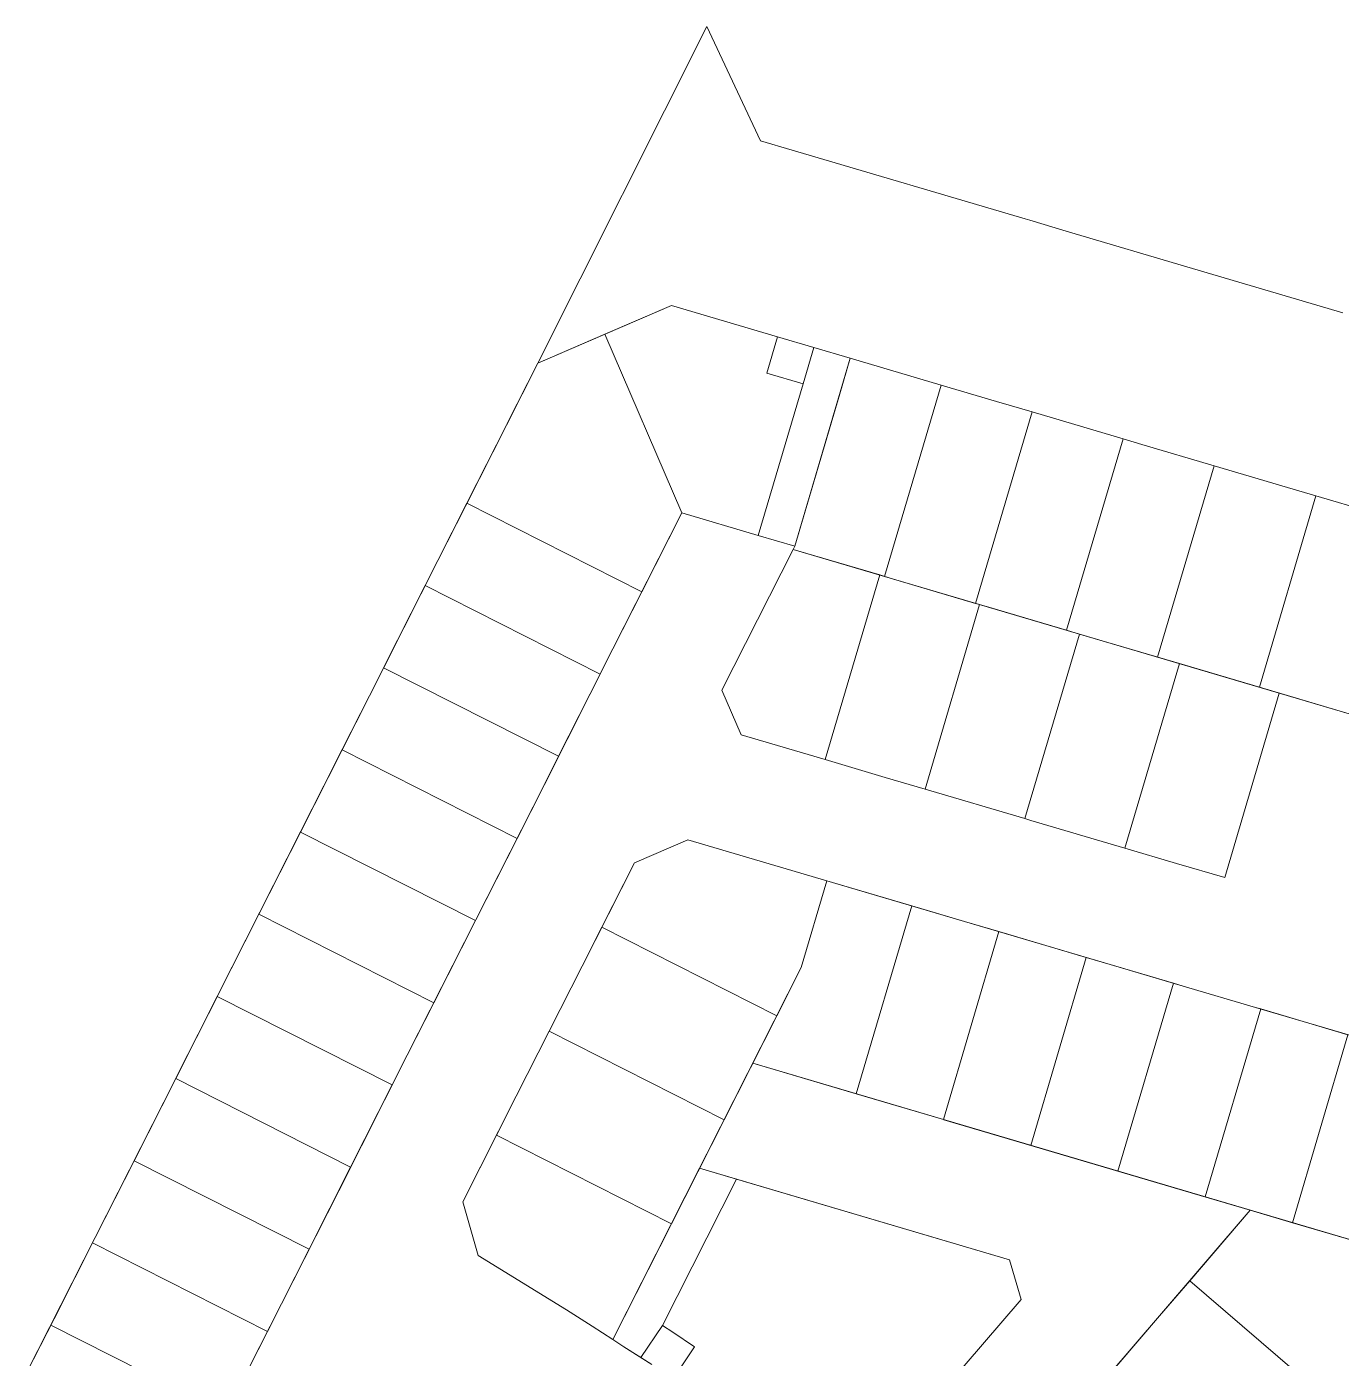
# Model space of a CAD drawing. Header units: millimetres. Extents: x -14329 to 996201, y -409013 to 338495.
# Drawn here: x 146599 to 354443, y 127912 to 338495 of the extents above; entities that cross this region are included whole.
import ezdxf

# ---------------------------------------------------------------- set-up
doc = ezdxf.new("R2010")
doc.units = ezdxf.units.MM
doc.layers.add('A-DETL', color=90, linetype='Continuous', lineweight=9)

msp = doc.modelspace()

# ---------------------------------------------------------------- linework, layer by layer
at = {"layer": 'A-DETL'}
for p, q in [((254108.927, 338494.5), (227409.927, 285277.5)), ((262631.927, 320443.5), (254108.927, 338494.5)), ((267616.927, 318970.5), (262631.927, 320443.5)), ((304460.927, 308082.5), (267616.927, 318970.5)), ((305190.927, 307866.5), (304460.927, 308082.5)), ((310946.927, 306168.5), (305190.927, 307866.5)), ((330894.927, 300274.5), (310946.927, 306168.5)), ((354677.927, 293248.5), (330894.927, 300274.5)), ((227407.927, 285275.5), (248566.927, 294408.5)), ((237987.427, 289842), (248566.927, 294408.5)), ((248566.927, 294408.5), (265291.927, 289467.5)), ((248566.927, 294408.5), (265291.927, 289467.5)), ((227407.927, 285275.5), (237987.427, 289842)), ((250174.927, 261609.5), (237987.427, 289842)), ((237987.427, 289842), (250174.927, 261609.5)), ((250174.927, 261609.5), (237987.427, 289842)), ((265291.927, 289467.5), (263591.927, 283713.5)), ((265291.927, 289467.5), (263591.927, 283713.5)), ((265291.927, 289467.5), (263591.927, 283713.5)), ((265291.927, 289467.5), (263591.927, 283713.5)), ((265291.927, 289467.5), (263591.927, 283713.5)), ((271045.927, 287767.5), (265291.927, 289467.5)), ((271045.927, 287767.5), (265291.927, 289467.5)), ((271045.927, 287767.5), (265291.927, 289467.5)), ((269345.927, 282012.5), (271045.927, 287767.5)), ((269345.927, 282012.5), (271045.927, 287767.5)), ((271045.927, 287767.5), (269345.927, 282012.5)), ((269345.927, 282012.5), (271045.927, 287767.5)), ((269345.927, 282012.5), (271045.927, 287767.5)), ((271045.927, 287767.5), (276799.927, 286067.5)), ((276799.927, 286067.5), (271045.927, 287767.5)), ((222458.927, 275495.5), (227407.927, 285275.5)), ((222458.927, 275495.5), (227407.927, 285275.5)), ((227409.927, 285277.5), (222517.432, 275609.163)), ((276799.927, 286067.5), (268016.927, 256337.5)), ((276799.927, 286067.5), (275133.927, 280427.5)), ((275133.927, 280427.5), (276799.927, 286067.5)), ((276799.927, 286067.5), (275133.927, 280427.5)), ((291185.254, 281817.516), (276799.927, 286067.5)), ((263591.927, 283713.5), (269345.927, 282012.5)), ((263591.927, 283713.5), (269345.927, 282012.5)), ((263591.927, 283713.5), (269345.927, 282012.5)), ((263591.927, 283713.5), (269345.927, 282012.5)), ((263591.927, 283713.5), (269345.927, 282012.5)), ((262262.927, 258037.5), (269345.927, 282012.5)), ((269345.927, 282012.5), (262262.927, 258037.5)), ((269345.927, 282012.5), (262262.927, 258037.5)), ((269345.927, 282012.5), (262262.927, 258037.5)), ((275133.927, 280427.5), (268016.927, 256337.5)), ((268016.927, 256337.5), (275133.927, 280427.5)), ((275133.927, 280427.5), (268016.927, 256337.5)), ((282243.585, 251550.428), (291185.306, 281817.692)), ((291185.306, 281817.692), (282243.592, 251550.452)), ((282243.592, 251550.452), (291185.254, 281817.516)), ((291185.306, 281817.692), (299907.927, 279240.5)), ((299907.927, 279240.5), (305570.609, 277567.625)), ((305570.609, 277567.625), (296628.916, 247300.459)), ((305570.609, 277567.625), (296628.916, 247300.459)), ((305570.609, 277567.625), (296628.916, 247300.459)), ((319956.005, 273317.877), (305570.609, 277567.625)), ((211621.927, 254081.5), (222458.927, 275495.5)), ((222460.927, 275497.5), (216008.258, 262746.974)), ((216193.852, 263115.661), (222458.927, 275495.5)), ((311014.234, 243050.445), (319956.005, 273317.877)), ((311014.24, 243050.465), (319956.005, 273317.877)), ((319956.005, 273317.877), (311014.24, 243050.465)), ((319956.005, 273317.877), (322925.927, 272440.5)), ((322925.927, 272440.5), (334341.108, 269067.134)), ((334341.108, 269067.134), (325399.565, 238800.472)), ((325399.565, 238800.472), (334341.108, 269067.134)), ((334341.108, 269067.134), (325399.565, 238800.472)), ((334341.108, 269067.134), (345939.927, 265639.5)), ((345939.927, 265639.5), (350432.701, 264312.46)), ((350432.701, 264312.46), (341491.315, 234046.332)), ((341491.315, 234046.332), (350432.701, 264312.46)), ((341491.315, 234046.332), (350432.701, 264312.46)), ((350432.701, 264312.46), (360805.927, 261248.5)), ((211621.927, 254081.5), (216193.852, 263115.661)), ((216008.258, 262746.974), (211623.927, 254083.5)), ((243853.424, 249117.959), (216193.852, 263115.661)), ((243853.424, 249117.959), (216193.852, 263115.661)), ((216193.852, 263115.661), (243853.424, 249117.959)), ((250174.927, 261609.5), (239281.927, 240084.5)), ((250174.927, 261609.5), (243853.424, 249117.959)), ((262262.927, 258037.5), (250174.927, 261609.5)), ((262262.927, 258037.5), (250174.927, 261609.5)), ((268016.927, 256337.5), (262262.927, 258037.5)), ((262262.927, 258037.5), (268016.927, 256337.5)), ((256495.927, 233570.5), (267759.868, 255829.517)), ((268016.927, 256337.5), (267759.868, 255829.517)), ((267759.868, 255829.517), (355700.242, 229848.453)), ((267759.868, 255829.517), (281454.547, 251783.567)), ((267759.868, 255829.517), (282243.592, 251550.452)), ((200784.927, 232668.5), (211621.927, 254081.5)), ((211623.927, 254083.5), (209500.036, 249886.871)), ((209608.904, 250103.935), (211621.927, 254081.5)), ((272829.755, 222590.401), (281454.534, 251783.521)), ((281454.547, 251783.567), (272830.011, 222591.268)), ((272830.011, 222591.268), (281454.534, 251783.521)), ((281454.534, 251783.521), (283122.903, 251290.669)), ((283122.903, 251290.669), (282243.585, 251550.428)), ((283122.903, 251290.669), (297249.095, 247117.233)), ((296628.916, 247300.459), (283122.903, 251290.669)), ((209500.036, 249886.871), (202991.652, 237026.85)), ((209608.904, 250103.935), (203034.212, 237112.898)), ((237268.683, 236106.128), (209608.904, 250103.935)), ((237268.683, 236106.128), (209608.904, 250103.935)), ((209608.904, 250103.935), (237268.683, 236106.128)), ((243853.424, 249117.959), (239281.927, 240084.5)), ((297249.085, 247117.199), (288624.306, 217924.078)), ((297249.095, 247117.233), (288624.53, 217924.838)), ((288624.53, 217924.838), (297249.085, 247117.199)), ((296628.916, 247300.459), (297249.085, 247117.199)), ((297249.085, 247117.199), (298356.793, 246789.975)), ((297249.085, 247117.199), (298356.793, 246789.975)), ((298356.793, 246789.975), (313043.643, 242450.899)), ((298356.793, 246789.975), (311014.24, 243050.465)), ((304418.857, 213257.756), (313043.643, 242450.899)), ((313043.643, 242450.899), (304418.857, 213257.756)), ((304418.916, 213257.956), (313043.636, 242450.876)), ((313043.643, 242450.899), (311014.234, 243050.445)), ((313043.636, 242450.876), (313590.683, 242289.282)), ((325399.565, 238800.472), (313043.643, 242450.899)), ((313590.683, 242289.282), (328838.19, 237784.566)), ((239281.927, 240084.5), (228444.927, 218669.5)), ((239281.927, 240084.5), (237268.683, 236106.128)), ((328838.19, 237784.566), (325399.565, 238800.472)), ((200784.927, 232668.5), (203034.212, 237112.898)), ((202991.652, 237026.85), (200786.927, 232670.5)), ((203034.212, 237112.898), (230694.481, 223114.844)), ((230694.481, 223114.844), (203034.212, 237112.898)), ((203034.212, 237112.898), (230694.481, 223114.844)), ((230694.481, 223114.844), (237268.683, 236106.128)), ((328838.19, 237784.566), (320213.408, 208591.434)), ((320213.408, 208591.434), (328838.187, 237784.554)), ((320213.425, 208591.493), (328838.187, 237784.554)), ((328838.187, 237784.554), (341491.315, 234046.332)), ((328838.187, 237784.554), (344632.738, 233118.232)), ((355700.257, 229848.449), (341491.315, 234046.332)), ((189947.927, 211254.5), (200784.927, 232668.5)), ((196459.682, 224121.78), (200784.927, 232668.5)), ((200786.927, 232670.5), (196483.427, 224166.749)), ((259539.927, 226517.5), (256495.927, 233570.5)), ((336007.959, 203925.111), (344632.738, 233118.232)), ((344632.738, 233118.232), (336007.959, 203925.111)), ((272830.011, 222591.268), (259539.927, 226517.5)), ((196459.682, 224121.78), (189885.235, 211130.62)), ((196483.427, 224166.749), (189975.284, 211306.606)), ((224119.957, 210123.723), (196459.682, 224121.78)), ((196459.682, 224121.78), (224119.957, 210123.723)), ((224119.957, 210123.723), (196459.682, 224121.78)), ((230694.481, 223114.844), (228444.927, 218669.5)), ((282340.927, 219781.5), (272830.011, 222591.268)), ((288624.53, 217924.838), (282340.927, 219781.5)), ((228444.927, 218669.5), (217607.927, 197256.5)), ((228444.927, 218669.5), (224119.957, 210123.723)), ((304418.857, 213257.756), (288624.53, 217924.838)), ((305357.927, 212980.5), (304418.916, 213257.956)), ((320213.408, 208591.434), (305357.927, 212980.5)), ((179110.927, 189840.5), (189947.927, 211254.5)), ((189885.235, 211130.62), (183310.788, 198139.46)), ((189949.927, 211256.5), (183467.141, 198446.463)), ((217545.263, 197132.687), (189885.235, 211130.62)), ((217545.263, 197132.687), (189885.235, 211130.62)), ((189885.235, 211130.62), (217545.263, 197132.687)), ((224119.957, 210123.723), (217607.927, 197256.5)), ((242675.927, 206263.5), (251139.927, 209917.5)), ((242675.927, 206263.5), (251139.927, 209917.5)), ((251139.927, 209917.5), (273097.927, 203429.5)), ((251139.927, 209917.5), (273097.927, 203429.5)), ((328373.927, 206180.5), (320213.425, 208591.493)), ((234400.927, 189913.5), (242675.927, 206263.5)), ((237532.006, 196099.514), (242675.927, 206263.5)), ((336007.959, 203925.111), (328373.927, 206180.5)), ((269047.221, 189719.768), (273098.118, 203430.147)), ((269047.221, 189719.768), (273097.927, 203429.5)), ((273097.927, 203429.5), (269047.221, 189719.768)), ((273097.927, 203429.5), (286524.339, 199463.209)), ((273097.927, 203429.5), (294860.927, 197000.5)), ((176736.341, 185148.299), (183310.788, 198139.46)), ((183467.141, 198446.463), (179112.927, 189842.5)), ((183310.788, 198139.46), (210970.333, 184141.771)), ((210970.333, 184141.771), (183310.788, 198139.46)), ((183310.788, 198139.46), (210970.333, 184141.771)), ((286524.339, 199463.209), (277740.383, 169733.651)), ((277740.383, 169733.651), (286524.339, 199463.209)), ((286524.339, 199463.209), (277740.383, 169733.651)), ((286524.339, 199463.209), (294860.927, 197000.5)), ((217607.927, 197256.5), (206769.927, 175842.5)), ((210970.333, 184141.771), (217545.263, 197132.687)), ((234400.927, 189913.5), (237531.817, 196099.61)), ((237531.817, 196099.61), (265191.714, 182101.426)), ((237532.006, 196099.514), (265191.714, 182101.426)), ((265191.714, 182101.426), (237532.006, 196099.514)), ((294860.927, 197000.5), (300318.184, 195388.172)), ((294860.927, 197000.5), (317876.927, 190200.5)), ((300318.184, 195388.172), (291534.086, 165658.135)), ((291534.086, 165658.135), (300318.184, 195388.172)), ((300318.184, 195388.172), (291534.086, 165658.135)), ((314111.945, 191312.851), (300318.184, 195388.172)), ((168273.927, 168426.5), (179110.927, 189840.5)), ((179112.927, 189842.5), (176958.998, 185586.32)), ((224009.927, 169379.5), (234400.927, 189913.5)), ((229205.427, 179646.5), (234400.927, 189913.5)), ((239268.754, 130878.611), (269047.221, 189719.768)), ((261379.077, 174567.796), (269047.221, 189719.768)), ((269047.221, 189719.768), (265191.714, 182101.426)), ((314111.945, 191312.851), (305327.79, 161582.619)), ((305327.925, 161583.075), (314111.945, 191312.851)), ((305327.925, 161583.075), (314111.945, 191312.851)), ((314111.945, 191312.851), (317876.927, 190200.5)), ((317876.927, 190200.5), (327905.61, 187237.204)), ((317876.927, 190200.5), (329430.927, 186786.5)), ((176958.998, 185586.32), (170450.856, 172726.177)), ((327905.61, 187237.204), (319121.494, 157507.103)), ((327905.61, 187237.204), (319121.637, 157507.589)), ((319121.637, 157507.589), (327905.61, 187237.204)), ((327905.61, 187237.204), (329430.927, 186786.5)), ((329430.927, 186786.5), (340890.927, 183400.5)), ((329430.927, 186786.5), (340890.927, 183400.5)), ((176736.341, 185148.299), (170161.894, 172157.139)), ((204395.578, 171150.767), (176735.545, 185148.702)), ((204395.578, 171150.767), (176736.341, 185148.299)), ((204395.578, 171150.767), (176736.341, 185148.299)), ((210970.333, 184141.771), (206769.927, 175842.5)), ((340890.927, 183400.5), (341699.301, 183161.644)), ((340890.927, 183400.5), (363907.927, 176599.5)), ((265191.714, 182101.426), (256865.135, 165648.412)), ((341699.301, 183161.644), (332915.197, 153431.587)), ((341699.301, 183161.644), (332915.294, 153431.914)), ((341699.301, 183161.644), (332915.294, 153431.914)), ((355492.947, 179085.935), (341699.301, 183161.644)), ((224009.927, 169379.5), (229205.427, 179646.5)), ((256865.135, 165648.412), (229205.427, 179646.5)), ((229205.427, 179646.5), (256865.135, 165648.412)), ((256865.135, 165648.412), (229205.427, 179646.5)), ((346708.901, 149356.071), (355492.947, 179085.935)), ((346708.901, 149356.071), (355492.947, 179085.935)), ((355492.947, 179085.935), (346708.901, 149356.071)), ((206769.927, 175842.5), (195932.927, 154428.5)), ((206769.927, 175842.5), (204395.578, 171150.767)), ((170450.856, 172726.177), (168275.927, 168428.5)), ((401416.208, 133192.138), (261379.077, 174567.796)), ((277740.383, 169733.651), (261379.077, 174567.796)), ((170161.894, 172157.139), (163587.447, 159165.978)), ((197821.131, 158159.607), (170161.098, 172157.542)), ((170161.894, 172157.139), (197821.131, 158159.607)), ((197821.131, 158159.607), (170161.894, 172157.139)), ((197821.131, 158159.607), (204395.578, 171150.767)), ((215559.927, 152683.5), (224009.927, 169379.5)), ((220879.071, 163193.373), (224009.927, 169379.5)), ((277740.383, 169733.651), (291534.086, 165658.135)), ((157436.927, 147012.5), (168273.927, 168426.5)), ((168275.927, 168428.5), (163942.713, 159866.033)), ((248538.556, 149195.398), (256865.135, 165648.412)), ((291603.927, 165637.5), (305327.925, 161583.075)), ((309093.927, 160470.5), (291603.927, 165637.5)), ((220879.071, 163193.373), (215559.927, 152683.5)), ((220878.848, 163193.486), (248538.556, 149195.398)), ((248538.556, 149195.398), (220879.071, 163193.373)), ((248538.556, 149195.398), (220879.071, 163193.373)), ((309093.927, 160470.5), (305327.925, 161583.075)), ((319121.637, 157507.589), (309093.927, 160470.5)), ((332107.927, 153670.5), (309093.927, 160470.5)), ((163587.447, 159165.978), (157436.927, 147012.5)), ((163942.713, 159866.033), (157438.927, 147014.5)), ((191246.684, 145168.446), (163586.651, 159166.381)), ((191246.684, 145168.446), (163587.447, 159165.978)), ((163587.447, 159165.978), (191246.684, 145168.446)), ((191246.684, 145168.446), (197821.131, 158159.607)), ((239268.754, 130878.611), (252978.631, 157968.823)), ((252978.631, 157968.823), (301980.927, 143489.5)), ((252978.631, 157968.823), (258828.46, 156240.301)), ((258828.46, 156240.301), (247114.455, 133093.858)), ((247114.455, 133093.858), (258828.46, 156240.301)), ((258828.46, 156240.301), (247114.455, 133093.858)), ((258828.46, 156240.301), (301980.927, 143489.5)), ((332107.927, 153670.5), (319121.637, 157507.589)), ((195932.927, 154428.5), (185095.927, 133014.5)), ((215559.927, 152683.5), (217959.927, 144184.5)), ((217959.927, 144184.5), (215559.927, 152683.5)), ((332915.294, 153431.914), (332107.927, 153670.5)), ((340039.927, 151326.5), (332107.927, 153670.5)), ((332915.294, 153431.914), (340039.927, 151326.5)), ((325711.927, 134635.5), (340039.927, 151326.5)), ((330473.222, 140182.036), (340039.927, 151326.5)), ((340039.927, 151326.5), (346708.901, 149356.071)), ((340039.927, 151326.5), (369093.992, 142742.126)), ((239268.754, 130878.611), (248538.556, 149195.398)), ((346708.901, 149356.071), (360502.604, 145280.555)), ((146598.927, 125598.5), (157436.927, 147012.5)), ((157012.969, 146174.834), (150438.04, 133183.918)), ((157438.927, 147014.5), (150925.949, 134145.989)), ((184672.237, 132177.286), (157012.204, 146175.221)), ((157436.927, 147012.5), (157012.969, 146174.834)), ((184672.237, 132177.286), (157012.969, 146174.834)), ((157012.969, 146174.834), (184672.237, 132177.286)), ((184672.237, 132177.286), (191246.684, 145168.446)), ((217959.927, 144184.5), (231961.927, 135564.5)), ((231961.927, 135564.5), (217959.927, 144184.5)), ((301980.927, 143489.5), (303826.927, 137236.5)), ((301980.927, 143489.5), (303826.927, 137236.5)), ((325711.927, 134635.5), (330473.222, 140182.036)), ((330472.831, 140182.372), (353995.33, 119989.848)), ((353995.33, 119989.848), (330473.222, 140182.036)), ((330473.222, 140182.036), (353995.33, 119989.848)), ((303826.927, 137236.5), (280542.927, 110112.5)), ((303826.927, 137236.5), (280542.927, 110112.5)), ((231961.927, 135564.5), (235983.927, 132985.5)), ((235983.927, 132985.5), (231961.927, 135564.5)), ((150438.04, 133183.918), (146598.927, 125598.5)), ((150925.949, 134145.989), (146600.927, 125600.5)), ((178097.791, 119186.126), (150437.758, 133184.061)), ((150438.04, 133183.918), (178097.791, 119186.126)), ((178097.791, 119186.126), (150438.04, 133183.918)), ((185095.927, 133014.5), (174258.927, 111600.5)), ((235983.927, 132985.5), (239268.927, 130878.5)), ((235983.927, 132985.5), (239268.754, 130878.611)), ((239268.927, 130878.5), (235983.927, 132985.5)), ((247114.455, 133093.858), (243720.015, 128024.129)), ((243720.015, 128024.129), (247114.455, 133093.858)), ((247114.455, 133093.858), (243720.015, 128024.129)), ((248768.91, 132032.595), (247114.455, 133093.858)), ((247114.455, 133093.858), (248768.91, 132032.595)), ((248768.91, 132032.595), (247114.455, 133093.858)), ((309114.927, 115302.5), (325711.927, 134635.5)), ((317686.878, 125287.53), (325711.927, 134635.5)), ((178097.791, 119186.126), (184672.237, 132177.286)), ((241034.927, 129746.5), (239268.754, 130878.611)), ((239268.927, 130878.5), (241034.927, 129746.5)), ((241034.927, 129746.5), (239268.927, 130878.5)), ((252204.692, 129732.165), (248768.91, 132032.595)), ((248768.91, 132032.595), (252204.692, 129732.165)), ((252204.692, 129732.165), (248768.91, 132032.595)), ((245424.927, 126930.5), (241034.927, 129746.5)), ((243720.015, 128024.129), (241034.927, 129746.5)), ((252204.692, 129732.165), (248810.908, 124663.415)), ((252204.692, 129732.165), (248810.908, 124663.415)), ((248810.908, 124663.415), (252204.692, 129732.165)), ((243720.015, 128024.129), (245424.927, 126930.5)), ((245424.927, 126930.5), (243720.015, 128024.129))]:
    msp.add_line(p, q, dxfattribs=at)

doc.saveas('drawing.dxf')
